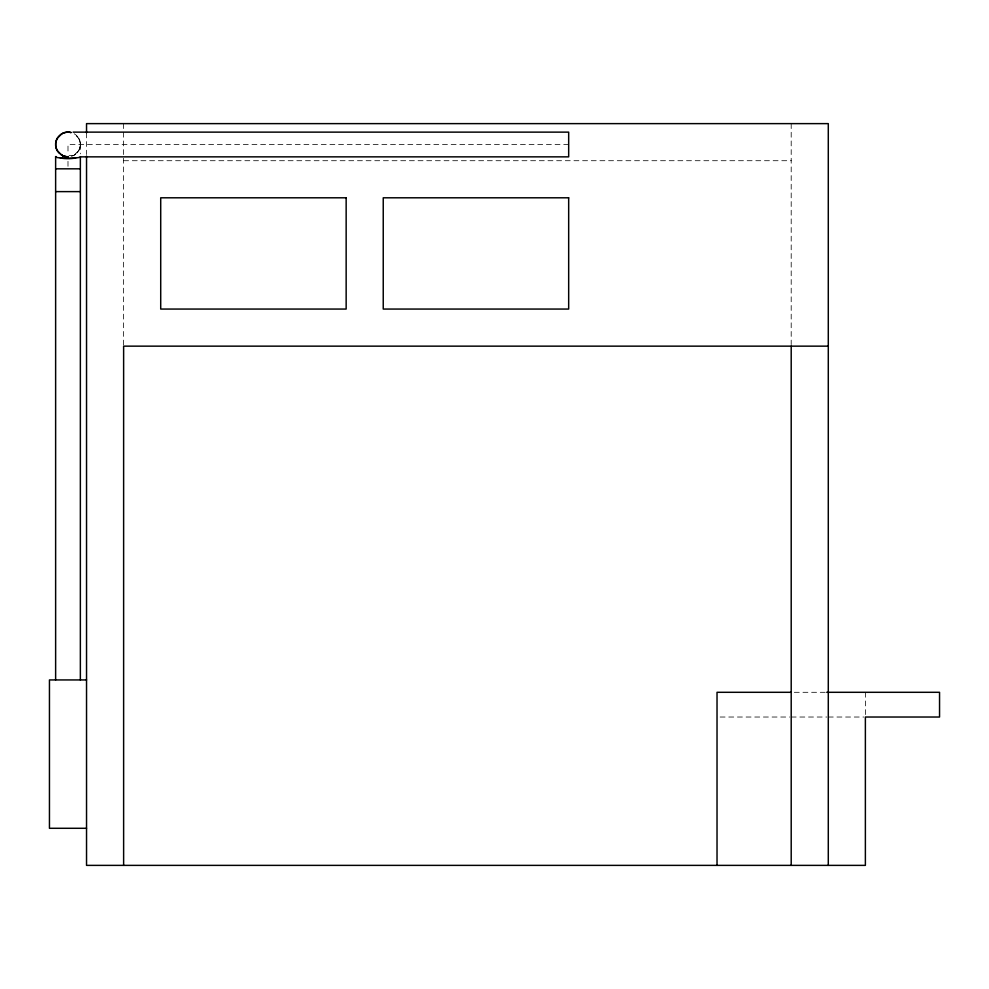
<?xml version="1.0" encoding="UTF-8"?>
<svg xmlns="http://www.w3.org/2000/svg" width="989" height="989" viewBox="0 0 989 989"><rect width="100%" height="100%" fill="white"/><g stroke="black" fill="none" stroke-linecap="round" stroke-linejoin="round"><path stroke-width="0.74" stroke-dasharray="4.95 3.71" d="M75.72 154.012L74.175 155.149A12.35 11.893 0 0 1 71.196 156.336A12.301 12.227 0 0 0 74.175 155.199L78.7 150.674A12.264 12.128 -90 0 0 78.7 138.299L74.175 133.775M568.675 144.493L67.994 144.493L67.994 153.864M123.625 160.713L791.2 160.713M794.291 692.3L825.197 692.3M720.116 717.025L789.655 717.025M791.2 717.025L826.742 717.025M828.288 717.025L863.83 717.025M78.638 138.225L78.7 138.312A12.35 11.633 -90 0 1 78.7 150.674M865.375 692.3L865.375 715.48M791.2 123.625L791.2 344.605M123.625 123.625L123.625 346.15M86.538 132.897L86.538 154.531M80.356 144.493L80.356 153.864M67.994 161.343L67.994 167.326M69.069 155.471A12.424 1.385 0 0 1 74.2 155.644M74.2 133.75A12.424 12.35 0 0 1 76.734 153.221"/><path stroke-width="1.48" d="M75.72 157.919L74.175 158.228A12.35 3.338 0 0 1 61.812 158.228L60.267 157.919M73.112 132.13L568.675 132.13L568.675 156.855L80.27 156.855M55.631 168.822L80.356 168.822M55.631 191.619L80.356 191.619M828.288 346.15L123.625 346.15L123.625 865.375M86.538 679.938L49.45 679.938L49.45 828.288L86.538 828.288M791.2 692.3L717.025 692.3L717.025 865.375M826.742 692.3L939.55 692.3L939.55 717.025L865.375 717.025L865.375 865.375L86.538 865.375L86.538 156.077M60.267 154.012L61.812 155.149A12.597 12.474 90 0 0 67.994 156.855A12.301 12.227 0 0 1 61.812 155.199L57.288 150.674A12.264 12.128 -90 0 1 57.288 138.299L61.812 133.775A12.597 12.474 90 0 1 71.196 132.551A12.424 12.35 0 0 0 59.253 153.221M828.288 865.375L828.288 123.625L86.538 123.625L86.538 132.897M791.2 346.15L791.2 865.375M80.356 679.938L80.356 156.855A12.424 1.385 0 0 1 76.734 157.82L74.175 158.042A12.424 1.385 0 0 1 61.751 158.042L59.253 157.832A12.424 1.385 0 0 1 55.99 156.485M55.631 156.855L55.631 679.938M67.994 156.744A12.35 11.893 0 0 1 61.812 155.149M346.15 197.8L160.713 197.8L160.713 309.062L346.15 309.062L346.15 197.8M568.675 197.8L383.238 197.8L383.238 309.062L568.675 309.062L568.675 197.8"/></g></svg>
